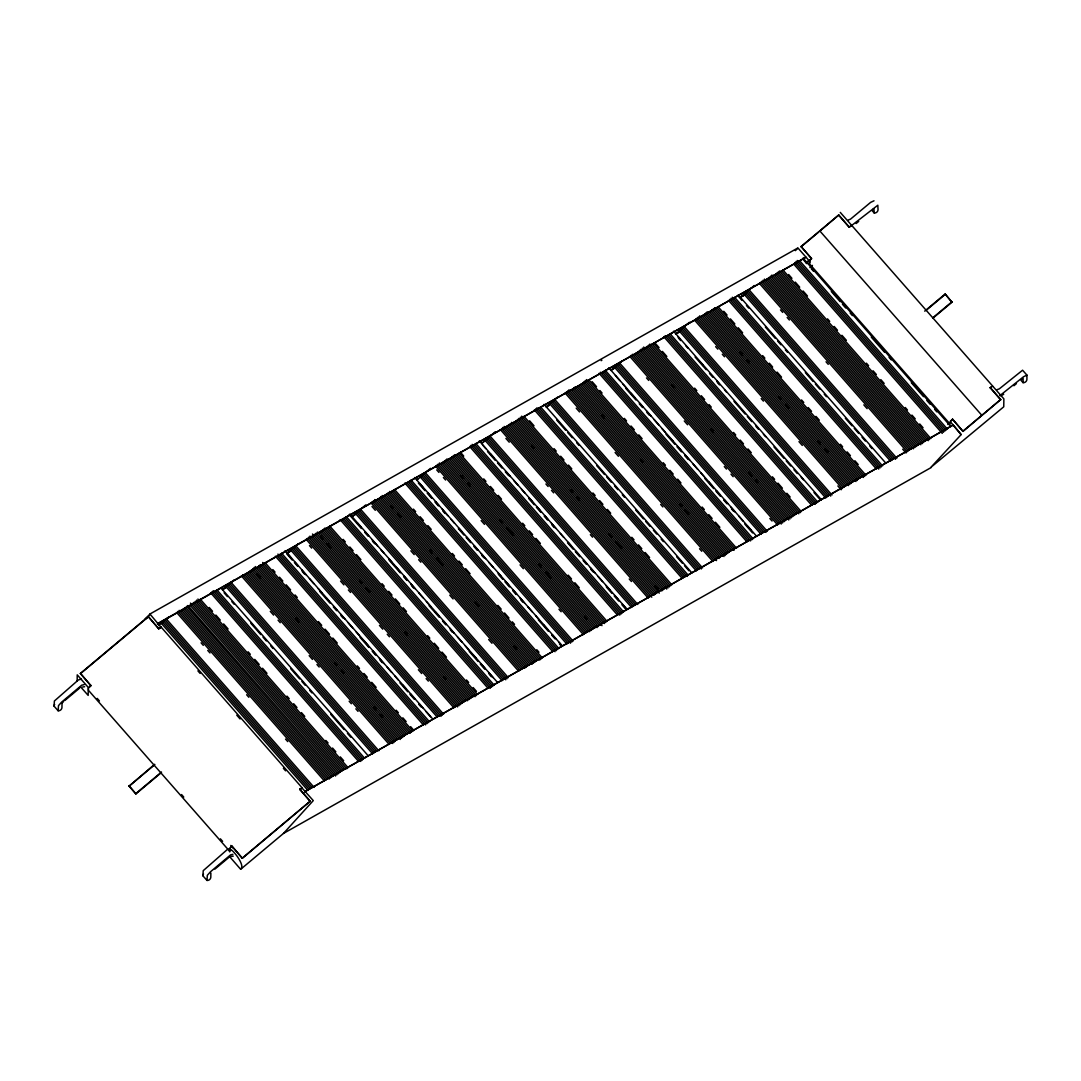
<?xml version="1.0" encoding="UTF-8"?>
<svg xmlns="http://www.w3.org/2000/svg" width="1081" height="1081" viewBox="0 0 1081 1081"><rect width="100%" height="100%" fill="white"/><g stroke="black" fill="none" stroke-linecap="round" stroke-linejoin="round"><path stroke-width="1.5" d="M810.345 259.859L811.574 258.778L801.089 246.522L838.761 214.984L849.247 227.226L850.666 226.24M849.261 226.942L851.612 225.294L992.574 385.971L990.21 387.62L1000.682 399.551L963.009 431.387L952.537 419.158L950.172 421.482M963.009 431.387L952.537 419.158M838.761 214.984L819.911 231.037L981.859 415.334M62.022 703.326L61.955 707.596A3.554 3.473 0.4 0 1 58.144 710.785L54.05 706.123L54.401 700.988L78.373 679.949L81.426 679.111M58.144 710.785L58.496 705.636L61.617 702.123L81.778 685.165L84.061 684.678M77.156 681.206L77.237 674.855L88.277 687.448L88.169 695.38L80.548 686.786M89.466 687.138L90.899 685.665L80.413 673.436L148.286 616.602L158.772 628.831L160.164 627.858M90.899 685.665L80.413 673.436M161.474 772.51L135.909 793.927L129.098 786.157L154.664 764.294M135.909 793.927L129.098 785.711M158.772 628.831L148.286 616.602M210.863 872.989L210.809 877.259A3.554 3.473 0.4 0 1 206.998 880.447L202.904 875.786L203.242 870.651L227.226 849.612L230.28 848.774M206.998 880.447L207.336 875.299L210.471 871.786L230.631 854.841L232.915 854.341M229.74 851.909C226.726 841.45 247.211 865.976 240.441 869.043L229.672 856.679M158.785 628.561L161.15 627.129L302.099 787.792L299.734 789.238L310.233 801.197L242.36 858.3L231.861 846.072L229.469 848.599M242.36 858.3L231.861 846.072M310.233 801.467L299.734 789.238M950.131 424.103L809.169 263.44L809.21 260.805L811.588 258.494L801.089 246.522M810.155 260.156L810.128 262.629L809.169 263.44M850.95 226.024L877.826 205.228L878.042 209.822A3.54 3.459 0.4 0 1 874.218 213.011L873.894 208.768M932.781 318.273L951.956 302.221L945.145 294.005L924.687 311.139M951.956 302.221L945.145 294.005M947.834 424.509L950.631 422.036L961.077 434.684L930.809 467.411L1003.749 406.807L1003.871 398.862L992.831 386.282M997.033 389.7L999.317 388.849L1022.585 370.215L1026.95 375.134L1026.896 379.485A3.54 3.459 0.4 0 1 1023.072 382.674L1023.139 378.418M1000.682 399.835L990.21 387.62M160.65 626.872L150.083 614.197L145.273 619.035M300.869 788.995L299.734 789.508M951.118 420.833L952.537 419.442M222.456 589.915L223.416 588.848M610.914 370.432L622.278 360.662M675.611 334.11L676.571 333.043M160.583 627.953L161.15 627.129M301.545 788.63L302.099 787.792M62.13 702.988L63.63 701.501M169.068 616.711L158.664 625.602M233.82 580.132L223.118 589.321L225.929 587.807M298.559 543.554L287.857 552.742L290.667 551.229M358.946 510.624L360.851 509.029M423.684 474.046L430.495 468.343M495.247 431.765L481.721 443.534M557.526 397.24L546.175 407.01L549.189 405.402M754.254 285.506L740.742 297.289M145.219 619.129L150.164 614.278M795.305 250.657L798.062 248.13L808.602 260.143L806.345 263.251M240.725 869.259L283.492 833.424L313.274 800.602L302.126 788.13M953.226 424.982L304.626 791.805L953.226 424.982L961.198 434.521M546.905 406.456L553.283 400.97M230.429 847.801L231.861 846.342M288.154 552.256L287.208 553.337L290.532 557.134M352.906 515.678L352.23 516.704M417.644 479.099L416.982 480.113M90.912 685.395L88.507 687.935L88.48 690.34L228.321 849.747M80.413 673.693L148.273 616.873M64.86 700.474L79.548 688.165M359.054 510.705L352.609 516.164L355.406 514.651M362.081 508.002L365.756 504.922M423.793 474.127L417.415 479.626M488.544 437.548L482.167 443.048M618.021 364.392L611.576 369.851L615.751 367.554M129.098 786.157L154.664 764.74M689.421 322.287L676.274 333.529L679.071 332.016M135.922 793.481L161.488 772.064M750.025 289.235L741.107 296.748L743.917 295.235M801.089 246.806L818.668 232.091M856.138 223.537L858.679 221.402M809.872 267.561L812.453 265.399M214.93 869.11L229.618 856.801M242.36 858.03L310.233 801.197M925.958 310.504L945.145 294.451M932.781 317.828L951.969 301.775M990.21 387.903L991.615 386.917M1013.897 385.741L1016.437 383.606M963.022 431.103L1000.682 399.551M872.678 209.687L873.394 209.119M1021.531 379.35L1022.248 378.782M601.171 360.689L601.86 360.203M677.26 333.286L679.99 331.732M742.107 296.505L744.836 294.951M149.705 614.157L797.643 248.076M931.295 467.465L283.492 833.424M999.803 395.687L1023.572 376.715L1026.95 375.134M1000.898 395.795L1003.708 394.268M848.18 220.038L850.463 219.186L870.624 202.377L874.002 200.796M82.642 686.989L84.669 686.732M229.023 850.801L230.618 850.598M230.861 856.463L233.239 856.166M840.275 212.403L851.328 224.983M872.178 210.687L874.218 213.011M1021.032 380.35L1023.072 382.674M838.748 215.268L849.247 227.226M803.061 258.089L950.848 426.536M803.521 259.872L806.845 263.669M811.29 268.737L813.52 271.277M831.289 291.532L840.18 301.667M842.41 304.207L845.734 308.004M850.179 313.071L852.409 315.598M871.3 337.137L884.636 352.338M889.068 357.392L891.298 359.932M911.297 382.728L923.525 396.659M926.849 400.456L930.187 404.253M934.633 409.321L936.849 411.861M799.575 260.656L947.361 429.103M797.183 260.453L946.078 430.17M795.913 261.521L944.808 431.238M794.643 262.588L943.537 432.305M794.481 264.913L942.267 433.373M788.603 274.506L791.927 278.303M795.265 282.1L799.71 287.168M803.048 290.965L807.493 296.032M827.492 318.841L829.708 321.368M834.154 326.435L837.491 330.232M841.937 335.299L846.382 340.366M866.381 363.162L868.597 365.702M873.043 370.769L876.38 374.567M880.826 379.634L884.163 383.431M905.27 407.496L907.486 410.023M911.932 415.09L915.269 418.888M919.715 423.955L923.052 427.752M783.049 270.101L930.822 438.548M781.779 271.169L929.552 439.616M779.387 270.966L928.282 440.683M778.117 272.034L925.904 440.48M776.847 273.101L924.633 441.548M775.577 274.155L923.363 442.615M774.307 275.223L922.093 443.669M771.915 275.02L920.809 444.737M770.645 276.087L918.431 444.534M769.375 277.155L917.161 445.602M768.105 278.222L915.891 446.669M766.834 279.29L914.621 447.737M764.456 279.087L913.35 448.804M763.186 280.141L910.959 448.601M761.916 281.209L909.689 449.655M760.632 282.276L908.418 450.723M759.362 283.344L907.148 451.79M780.468 309.869L782.698 312.409M787.144 317.476L789.36 320.003M826.033 361.797L828.249 364.338M863.814 404.862L867.138 408.659M902.703 449.196L906.027 452.993M749.038 289.789L896.825 458.249M747.768 290.857L895.541 459.303M746.498 291.924L893.163 459.101M745.228 292.992L891.893 460.168M743.944 294.059L890.622 461.236M738.228 294.87L886.001 463.317M738.674 296.653L742.012 300.45M746.458 305.518L748.674 308.044M765.348 327.043L775.347 338.448M777.563 340.974L780.901 344.771M785.347 349.839L787.563 352.379M805.345 372.634L813.128 381.512M815.344 384.039L819.79 389.106M824.235 394.173L826.452 396.7M845.342 418.239L852.017 425.833M854.233 428.373L858.679 433.44M862.016 437.237L865.341 441.034M869.786 446.102L872.016 448.629M734.729 297.437L882.515 465.884M732.35 297.234L881.245 466.951M731.08 298.288L879.975 468.005M729.81 299.356L878.704 469.073M728.54 300.423L876.313 468.87M723.757 311.274L727.094 315.084M730.418 318.881L734.864 323.949M738.201 327.746L742.647 332.813M762.645 355.608L764.875 358.135M769.321 363.202L772.645 367.013M777.09 372.08L781.536 377.134M801.534 399.943L803.764 402.47M808.21 407.537L811.534 411.334M815.979 416.401L819.317 420.198M840.423 444.264L842.653 446.804M847.099 451.872L850.423 455.669M854.868 460.736L858.206 464.533M718.203 306.882L865.989 475.329M716.933 307.936L864.719 476.397M714.555 307.747L863.449 477.451M713.284 308.801L861.057 477.262M712.001 309.869L859.787 478.315M710.73 310.936L858.517 479.383M709.46 312.004L857.247 480.45M707.082 311.801L855.976 481.518M705.812 312.868L853.598 481.315M740.255 352.392L742.471 354.919M746.917 359.987L749.147 362.527M779.144 396.727L781.36 399.254M785.806 404.321L789.144 408.118M818.033 441.048L820.249 443.588M824.695 448.656L828.032 452.453M704.542 313.922L852.314 482.383M703.272 314.99L851.044 483.437M701.988 316.057L849.774 484.504M699.61 315.855L848.504 485.572M698.34 316.922L846.126 485.369M697.069 317.99L844.856 486.436M695.799 319.044L843.585 487.504M694.529 320.111L842.302 488.558M715.636 346.65L717.852 349.177M722.297 354.244L724.527 356.771M761.186 398.578L763.416 401.105M798.967 441.629L802.305 445.44M837.856 485.964L841.194 489.761M684.192 326.57L831.978 495.017M682.922 327.638L830.708 496.084M681.652 328.692L828.33 495.882M680.381 329.759L827.046 496.949M679.111 330.827L825.776 498.003M673.531 331.191L821.317 499.638M677.828 336.65L680.057 339.177M685.611 345.515L687.827 348.041M701.164 363.243L703.38 365.783M716.717 380.971L718.946 383.512M724.5 389.849L726.716 392.376M755.605 425.306L757.835 427.833M763.389 434.17L765.605 436.71M801.17 477.234L803.386 479.761M678.436 338.042L680.652 340.569M695.097 357.027L706.204 369.702M709.541 373.499L712.879 377.296M717.325 382.363L719.541 384.904M733.985 401.362L745.093 414.023M747.322 416.563L751.768 421.631M756.214 426.698L758.43 429.225M773.982 446.953L783.982 458.358M786.211 460.884L790.657 465.952M793.995 469.762L797.319 473.559M813.993 492.558L820.655 500.152M670.044 333.759L817.831 502.206M668.774 334.813L816.547 503.273M667.504 335.88L815.277 504.327M665.112 335.678L812.898 504.124M663.842 336.745L811.628 505.192M655.735 343.799L659.072 347.596M662.396 351.406L666.842 356.473M694.624 388.133L696.84 390.66M701.285 395.727L704.623 399.524M709.068 404.591L711.284 407.132M733.513 432.454L735.742 434.994M740.174 440.062L743.512 443.859M747.957 448.926L751.295 452.723M772.402 476.789L774.631 479.315M777.955 483.126L782.401 488.193M786.846 493.247L790.184 497.057M653.519 343.204L801.291 511.651M652.248 344.258L800.021 512.718M649.857 344.069L798.751 513.772M648.586 345.123L796.373 513.583M647.316 346.19L795.103 514.637M646.046 347.258L793.832 515.705M643.668 347.055L792.562 516.772M642.384 348.123L791.278 517.84M641.114 349.19L790.008 518.907M672.233 384.917L674.449 387.444M711.122 429.238L713.338 431.778M748.89 472.302L752.227 476.099M755.565 479.91L757.781 482.437M639.844 350.244L788.738 519.961M638.574 351.311L786.36 519.758M637.304 352.379L785.09 520.826M636.033 353.446L783.82 521.893M634.763 354.514L782.549 522.961M632.371 354.311L781.266 524.028M631.101 355.365L778.888 523.826M629.831 356.433L777.617 524.88M646.492 377.904L648.722 380.431M684.273 420.968L687.611 424.765M724.284 466.56L726.5 469.086M730.945 474.154L733.161 476.694M769.834 518.488L772.05 521.015M619.508 362.892L767.294 531.339M618.237 363.959L766.01 532.406M616.967 365.013L763.632 532.203M615.684 366.081L762.362 533.271M614.413 367.148L761.092 534.325M608.792 367.77L756.578 536.217M615.359 375.499L619.805 380.566M623.142 384.363L626.467 388.174M630.912 393.241L635.358 398.308M639.803 403.362L643.141 407.172M646.479 410.969L650.924 416.036M654.248 419.833L658.694 424.901M662.031 428.698L665.369 432.495M669.801 437.562L673.139 441.359M677.584 446.426L680.922 450.223M685.368 455.29L689.813 460.357M693.137 464.168L697.583 469.222M700.92 473.032L704.258 476.829M708.704 481.896L712.028 485.693M716.473 490.76L719.811 494.558M724.256 499.625L727.581 503.422M730.918 507.219L735.364 512.286M738.701 516.083L743.147 521.15M747.593 526.217L750.917 530.028M625.913 388.552L635.912 399.943M639.249 403.74L642.573 407.551M647.019 412.618L649.249 415.145M665.91 434.143L674.801 444.277M677.017 446.804L681.462 451.872M684.8 455.669L688.138 459.479M704.798 478.478L713.69 488.598M715.906 491.139L720.351 496.206M723.689 500.003L727.027 503.8M731.472 508.867L733.688 511.408M744.795 524.069L752.579 532.933M605.292 370.337L753.079 538.784M604.022 371.391L751.808 539.851M602.752 372.459L750.538 540.905M600.374 372.256L748.16 540.716M599.104 373.323L746.89 541.77M592.104 381.647L596.55 386.714M599.874 390.511L602.103 393.052M624.332 418.374L626.548 420.914M630.993 425.982L634.331 429.779M638.776 434.846L642.1 438.643M663.221 462.709L665.437 465.235M669.882 470.303L673.22 474.1M677.665 479.167L680.989 482.964M702.11 507.03L704.326 509.57M708.771 514.637L712.109 518.434M715.433 522.231L719.878 527.298M588.767 379.782L736.553 548.229M586.388 379.58L734.175 548.026M585.118 380.647L734.013 550.351M583.848 381.701L731.634 550.161M582.578 382.769L730.351 551.215M581.308 383.836L729.08 552.283M580.024 384.904L727.81 553.35M578.754 385.971L726.54 554.418M577.484 387.025L725.27 555.485M601.928 415.158L604.144 417.698M640.817 459.493L643.046 462.019M679.706 503.814L681.935 506.354M685.259 510.151L688.597 513.948M575.106 386.822L724 556.539M573.835 387.89L721.622 556.337M572.565 388.957L720.338 557.404M571.295 390.025L719.068 558.472M568.903 389.822L716.689 558.269M567.633 390.89L716.527 560.607M566.363 391.944L714.149 560.404M565.093 393.011L712.879 561.458M576.2 408.145L579.538 411.942M615.089 452.48L618.427 456.277M660.64 504.408L662.869 506.935M699.542 548.729L701.758 551.269M554.756 399.47L702.542 567.917M553.486 400.538L701.272 568.984M552.215 401.591L698.894 568.782M550.945 402.659L697.623 569.849M549.675 403.726L696.353 570.917M544.054 404.348L691.826 572.795M556.715 420.063L565.606 430.197M567.836 432.724L572.281 437.791M576.727 442.859L578.943 445.386M596.726 465.654L604.495 474.518M606.725 477.059L611.17 482.126M614.494 485.923L617.832 489.72M622.278 494.787L624.507 497.314M635.614 509.989L643.398 518.853M645.614 521.38L650.059 526.447M653.397 530.244L656.721 534.055M661.167 539.108L663.396 541.649M676.72 556.85L682.287 563.174M684.503 565.714L688.948 570.782M540.554 406.915L688.34 575.362M539.284 407.983L687.07 576.43M536.906 407.78L684.678 576.227M535.635 408.834L683.408 577.295M534.352 409.902L682.138 578.349M529.582 420.766L534.028 425.819M554.026 448.629L556.256 451.155M560.688 456.223L564.025 460.02M568.471 465.087L571.808 468.884M592.915 492.95L595.145 495.49M599.59 500.557L602.914 504.354M607.36 509.421L610.697 513.218M631.804 537.284L634.034 539.811M638.479 544.878L641.803 548.675M645.141 552.486L649.586 557.539M524.028 416.361L671.814 584.807M521.65 416.158L670.544 585.875M520.38 417.225L669.274 586.942M519.096 418.279L667.99 587.996M517.826 419.347L666.72 589.064M516.556 420.414L664.342 588.861M515.286 421.482L663.072 589.929M514.015 422.549L661.802 590.996M511.637 422.347L659.41 590.794M531.636 445.413L533.852 447.939M570.525 489.734L572.741 492.274M577.186 497.341L579.402 499.868M609.414 534.068L611.63 536.595M616.075 541.662L621.629 547.999M654.964 585.997L658.302 589.794M510.367 423.414L659.261 593.118M509.083 424.468L656.87 592.915M507.813 425.536L655.599 593.982M506.543 426.603L654.329 595.05M504.165 426.4L651.951 594.847M502.895 427.468L651.789 597.185M501.625 428.535L649.397 596.982M500.354 429.589L648.127 598.05M505.894 438.4L509.232 442.197M545.905 483.991L548.121 486.518M551.459 490.315L553.675 492.855M590.348 534.649L592.564 537.176M629.237 578.984L631.453 581.51M490.017 436.048L637.804 604.495M488.747 437.116L635.425 604.293M487.477 438.183L634.142 605.36M486.207 439.237L632.871 606.427M484.937 440.305L631.601 607.495M479.302 440.926L627.088 609.373M482.545 444.859L485.869 448.656M490.315 453.723L493.652 457.533M498.098 462.6L501.435 466.397M505.881 471.465L510.327 476.532M513.651 480.329L518.096 485.396M521.434 489.193L524.771 492.99M529.204 498.057L532.541 501.854M536.987 506.921L540.324 510.718M544.77 515.786L548.094 519.583M551.432 523.393L555.877 528.46M560.323 533.514L563.66 537.325M568.106 542.392L571.43 546.189M575.876 551.256L579.213 555.053M583.659 560.12L586.997 563.917M590.321 567.714L594.766 572.781M598.104 576.578L602.549 581.646M605.873 585.443L610.319 590.51M614.765 595.577L618.102 599.374M622.548 604.441L625.885 608.252M487.531 451.574L495.314 460.438M497.53 462.965L501.976 468.032M505.313 471.843L508.651 475.64M528.65 498.436L534.203 504.773M536.419 507.3L540.865 512.367M544.202 516.164L547.54 519.961M551.986 525.028L554.202 527.569M567.539 542.77L573.092 549.094M575.308 551.634L579.754 556.701M583.091 560.499L586.429 564.296M590.875 569.363L593.091 571.89M606.427 587.091L611.981 593.428M614.211 595.955L618.656 601.022M621.98 604.82L625.318 608.63M475.816 443.494L623.602 611.941M474.545 444.561L622.318 613.008M472.154 444.359L621.048 614.076M470.884 445.413L619.778 615.13M469.613 446.48L617.4 614.927M460.398 452.277L463.722 456.074M483.734 478.869L485.95 481.396M490.396 486.464L493.733 490.274M498.179 495.341L501.503 499.138M522.623 523.204L524.839 525.731M529.285 530.798L532.622 534.595M535.946 538.392L540.392 543.459M568.174 575.133L571.511 578.93M574.849 582.727L579.281 587.794M459.29 452.939L607.063 621.386M458.02 454.006L605.792 622.453M456.736 455.06L604.522 623.521M454.358 454.858L602.144 623.318M453.088 455.925L601.982 625.642M451.817 456.993L599.604 625.44M450.547 458.06L598.334 626.507M449.277 459.128L597.05 627.575M446.885 458.925L594.672 627.372M461.33 475.654L463.56 478.194M467.992 483.248L470.221 485.788M500.219 519.988L502.449 522.515M506.894 527.582L513.556 535.176M539.108 564.309L541.338 566.849M545.783 571.917L551.337 578.24M584.672 616.238L586.888 618.778M445.615 459.993L593.401 628.439M444.345 461.046L592.131 629.507M443.075 462.114L590.861 630.561M441.805 463.181L589.591 631.628M439.427 462.979L587.199 631.426M438.143 464.046L585.929 632.493M436.873 465.114L584.659 633.561M435.602 466.168L583.389 634.628M436.71 469.911L438.94 472.438M443.386 477.505L445.602 480.032M481.153 520.569L484.491 524.366M520.042 564.89L523.38 568.701M558.945 609.225L561.161 611.751M425.279 472.627L573.065 641.074M424.009 473.694L571.781 642.141M422.739 474.762L570.511 643.209M421.455 475.816L568.133 643.006M420.185 476.883L566.863 644.073M414.564 477.505L562.35 645.952M420.023 483.977L423.36 487.774M427.806 492.841L431.13 496.638M435.575 501.706L438.913 505.503M442.251 509.3L447.804 515.637M451.128 519.434L454.466 523.231M458.912 528.298L462.249 532.109M466.695 537.162L470.019 540.973M474.464 546.04L477.802 549.837M481.14 553.634L485.585 558.701M488.909 562.498L493.355 567.566M497.8 572.633L501.138 576.43M505.584 581.497L508.908 585.294M513.353 590.361L516.691 594.158M520.029 597.969L524.474 603.022M527.798 606.833L532.244 611.9M535.581 615.697L538.919 619.494M543.365 624.561L547.797 629.628M552.242 634.696L555.58 638.493M558.918 642.29L562.242 646.087M418.347 483.085L425.009 490.679M427.238 493.22L431.684 498.287M435.008 502.084L438.346 505.881M442.791 510.948L445.021 513.489M458.344 528.677L463.898 535.014M466.127 537.541L470.573 542.608M473.91 546.418L477.234 550.215M481.68 555.283L483.91 557.81M498.355 574.281L502.8 579.348M505.016 581.875L509.462 586.942M512.799 590.739L516.123 594.536M520.569 599.604L522.799 602.144M538.352 619.872L548.351 631.277M551.688 635.074L555.012 638.871M559.458 643.938L561.688 646.465M411.064 480.072L558.85 648.519M409.794 481.14L557.58 649.586M408.523 482.194L556.31 650.654M407.253 483.261L555.039 651.708M404.875 483.058L552.661 651.519M413.428 509.11L415.658 511.651M420.09 516.718L423.428 520.515M427.873 525.582L431.211 529.379M452.317 553.445L454.547 555.972M458.993 561.039L462.317 564.85M465.654 568.647L470.1 573.714M497.882 605.374L501.206 609.171M504.543 612.968L508.989 618.035M512.326 621.832L514.542 624.372M536.771 649.708L538.987 652.235M394.538 489.517L542.324 657.964M393.268 490.585L541.054 659.032M391.998 491.639L539.784 660.099M389.619 491.45L537.406 659.896M388.349 492.504L536.122 660.964M387.079 493.571L534.852 662.018M385.795 494.639L533.582 663.085M384.525 495.706L532.311 664.153M382.147 495.503L529.933 663.95M391.038 505.894L393.254 508.435M397.7 513.502L401.037 517.299M429.927 550.229L432.143 552.769M436.589 557.823L443.251 565.431M475.478 602.158L478.815 605.955M514.367 646.492L516.596 649.019M380.877 496.571L528.663 665.018M379.607 497.625L527.393 666.085M378.336 498.692L526.109 667.139M377.066 499.76L524.839 668.207M374.675 499.557L522.461 668.004M373.404 500.625L521.191 669.071M372.134 501.692L519.92 670.139M370.864 502.746L518.65 671.206M371.972 506.489L375.296 510.286M410.861 550.81L414.199 554.607M418.631 559.674L420.86 562.215M449.75 595.145L453.088 598.942M488.639 639.466L491.977 643.276M360.527 509.205L508.313 677.652M359.257 510.273L507.043 678.719M357.987 511.34L505.773 679.787M356.716 512.394L503.395 679.584M355.446 513.461L502.125 680.652M349.825 514.083L497.598 682.53M357.5 523.082L360.838 526.893M365.283 531.947L368.607 535.757M371.945 539.554L377.499 545.878M380.836 549.689L384.174 553.486M388.62 558.553L391.944 562.35M396.389 567.417L399.727 571.214M404.172 576.281L407.496 580.078M410.834 583.875L415.28 588.942M418.617 592.753L423.063 597.807M426.387 601.617L430.833 606.684M435.278 611.738L438.616 615.548M443.061 620.616L446.399 624.413M449.723 628.21L454.169 633.277M457.506 637.074L461.952 642.141M465.276 645.938L468.614 649.735M473.059 654.802L476.397 658.613M480.842 663.666L485.288 668.734M488.612 672.544L493.058 677.598M349.163 514.597L361.378 528.528M364.716 532.325L368.053 536.135M372.499 541.203L374.715 543.729M389.16 560.188L400.267 572.862M403.605 576.659L406.942 580.456M411.388 585.524L413.604 588.064M429.157 605.792L439.156 617.183M442.494 620.994L445.831 624.791M450.277 629.858L452.493 632.385M469.168 651.384L478.059 661.518M480.275 664.045L484.72 669.112M489.166 674.179L491.382 676.72M346.325 516.65L494.112 685.097M345.055 517.718L492.841 686.165M343.785 518.785L491.571 687.232M342.515 519.839L490.301 688.3M340.123 519.637L487.909 688.097M343.136 539.365L345.352 541.892M349.798 546.959L353.136 550.756M356.46 554.567L360.905 559.634M382.025 583.686L384.241 586.226M388.687 591.293L392.025 595.091M395.349 598.888L399.794 603.955M403.132 607.752L406.47 611.549M427.576 635.614L429.806 638.155M434.251 643.222L438.683 648.289M442.021 652.086L446.467 657.153M466.465 679.949L468.695 682.476M473.14 687.543L476.464 691.354M329.8 526.096L477.586 694.543M328.529 527.163L476.316 695.61M327.259 528.231L475.045 696.677M324.868 528.028L472.654 696.475M323.597 529.082L471.384 697.542M322.327 530.149L470.113 698.596M321.057 531.217L468.843 699.664M319.787 532.284L467.573 700.731M317.409 532.082L465.181 700.529M320.733 536.149L322.962 538.676M327.394 543.743L330.732 547.54M359.622 580.47L361.851 583.01M366.297 588.078L369.621 591.875M405.186 632.399L407.402 634.939M444.075 676.733L446.291 679.26M316.138 533.149L463.911 701.596M314.855 534.203L462.641 702.664M312.477 534.014L461.371 703.717M312.314 536.338L460.101 704.785M309.936 536.135L458.83 705.852M308.666 537.203L457.56 706.92M307.396 538.27L455.169 706.717M306.126 539.338L453.898 707.785M309.45 545.594L311.666 548.135M340.556 581.065L343.893 584.862M348.339 589.929L350.555 592.456M379.445 625.386L382.782 629.183M387.228 634.25L389.457 636.79M418.347 669.72L421.671 673.517M426.117 678.584L428.346 681.111M295.789 545.783L443.575 714.23M294.518 546.851L442.305 715.298M293.248 547.918L441.034 716.365M291.978 548.972L438.643 716.163M290.708 550.04L437.373 717.23M285.073 550.661L432.859 719.108M294.978 562.201L298.315 565.998M301.653 569.795L306.085 574.862M309.423 578.659L313.868 583.726M318.314 588.794L321.652 592.591M326.097 597.658L329.421 601.455M333.867 606.522L337.204 610.333M340.542 614.13L344.988 619.197M348.312 622.994L352.757 628.061M356.095 631.858L359.433 635.655M363.878 640.722L368.31 645.789M372.756 650.857L376.093 654.654M379.431 658.451L383.877 663.518M387.201 667.315L391.646 672.382M394.984 676.193L398.321 679.99M402.767 685.057L406.091 688.854M410.537 693.921L414.982 698.988M419.428 704.055L422.766 707.852M426.09 711.649L430.535 716.717M286.641 553.715L292.194 560.039M294.41 562.579L297.748 566.376M302.194 571.444L304.423 573.97M319.976 591.712L329.975 603.103M333.313 606.9L336.637 610.711M341.083 615.765L343.312 618.305M359.973 637.304L368.864 647.438M372.202 651.235L375.526 655.032M379.971 660.099L382.201 662.639M399.97 682.895L407.753 691.759M409.983 694.299L414.415 699.366M418.86 704.434L421.09 706.96M281.587 553.229L429.373 721.676M280.317 554.296L428.09 722.743M277.925 554.094L426.819 723.811M277.763 556.418L425.549 724.878M275.385 556.215L423.171 724.675M272.831 569.606L275.06 572.146M279.493 577.213L282.83 581.01M286.168 584.807L290.613 589.875M295.059 594.942L297.275 597.469M318.395 621.534L321.719 625.331M325.057 629.142L329.502 634.209M332.84 638.006L337.286 643.073M357.284 665.869L359.5 668.396M363.946 673.463L367.283 677.26M371.729 682.327L376.174 687.394M396.173 710.19L398.389 712.73M402.835 717.798L406.172 721.595M410.618 726.662L413.942 730.459M265.061 562.674L412.834 731.121M262.669 562.471L411.564 732.188M262.507 564.809L410.294 733.256M260.129 564.606L407.915 733.053M258.859 565.66L406.645 734.121M257.589 566.728L405.375 735.175M255.211 566.525L404.105 736.242M253.927 567.593L402.821 737.31M252.657 568.66L401.551 738.377M257.102 573.997L260.44 577.795M295.991 618.318L299.329 622.115M334.88 662.653L337.11 665.18M341.555 670.247L343.772 672.787M373.769 706.974L375.999 709.514M380.444 714.582L382.66 717.108M251.387 569.728L400.281 739.445M250.116 570.795L397.903 739.242M248.846 571.849L396.632 740.309M247.576 572.916L395.362 741.363M246.306 573.984L394.092 742.431M245.036 575.051L392.808 743.498M242.644 574.849L390.43 743.296M241.374 575.916L389.16 744.363M270.264 611.306L273.601 615.103M278.047 620.17L280.263 622.71M309.152 655.64L312.49 659.437M316.936 664.504L319.152 667.031M349.149 701.231L351.379 703.758M355.825 708.825L358.041 711.366M231.05 582.362L378.836 750.809M229.78 583.429L376.445 750.606M228.51 584.497L375.175 751.673M227.226 585.564L373.904 752.741M225.956 586.618L372.634 753.808M221.443 588.51L368.121 755.687M224.118 592.82L227.456 596.617M231.902 601.685L234.118 604.225M250.792 623.224L260.791 634.615M263.007 637.155L266.345 640.952M270.791 646.019L273.007 648.546M290.789 668.815L299.68 678.949M301.896 681.476L305.234 685.286M309.679 690.34L311.896 692.88M330.786 714.406L344.123 729.607M347.46 733.404L350.785 737.201M216.835 589.807L364.621 758.254M215.565 590.875L363.351 759.321M213.187 590.672L362.081 760.389M211.917 591.739L360.811 761.456M210.646 592.793L358.433 761.254M209.201 607.454L212.538 611.251M215.862 615.048L220.308 620.116M223.645 623.926L228.091 628.98M248.09 651.789L250.319 654.316M254.751 659.383L259.197 664.45M262.534 668.247L266.98 673.314M286.978 696.11L289.208 698.65M293.654 703.717L296.978 707.515M301.423 712.582L304.761 716.379M325.867 740.444L328.097 742.971M332.543 748.038L335.867 751.836M340.312 756.903L343.65 760.7M200.309 599.252L348.096 767.699M197.931 599.05L346.825 768.767M196.661 600.117L344.447 768.564M195.391 601.185L343.177 769.631M194.121 602.252L341.893 770.699M192.85 603.306L340.623 771.753M190.459 603.103L339.353 772.82M190.297 605.441L338.083 773.888M187.918 605.509L336.813 774.955M186.648 606.306L335.542 776.023M185.378 607.373L333.164 775.82M184.108 608.427L331.881 776.888M182.838 609.495L330.61 777.942M181.567 610.562L329.34 779.009M179.176 610.36L326.962 778.806M177.906 611.427L325.692 779.874M176.635 612.495L324.422 780.941M201.08 642.817L203.296 645.357M207.741 650.424L209.971 652.951M246.63 694.745L248.86 697.286M285.519 739.08L287.749 741.607M166.298 618.94L314.085 787.387M165.028 620.008L311.706 787.184M163.758 621.075L310.436 788.252M162.488 622.143L309.166 789.319M161.218 623.197L307.896 790.387M197.904 670.882L200.12 673.409M236.753 715.163L240.077 718.96M283.371 768.294L285.587 770.821M230.766 845.437L232.983 847.95M97.195 698.394L99.425 700.934M181.554 794.549L183.77 797.075M220.402 838.829L222.618 841.356M54.05 706.123A3.54 3.459 1.3 0 1 54.658 704.42M202.904 875.786A3.54 3.459 1.3 0 1 203.512 874.097M158.056 623.291L157.407 623.994L806.007 257.183L158.056 623.291"/></g></svg>
